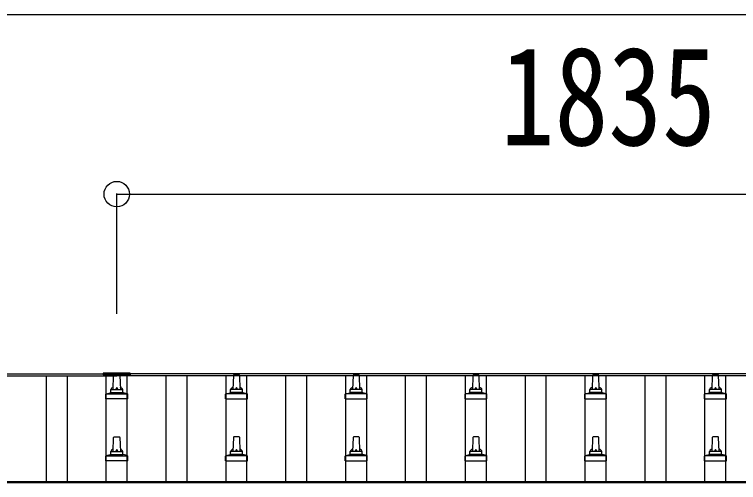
# Model space of a CAD drawing. Units: millimetres, scale not verified. Extents: x -21025 to 21025, y -14850 to 14850.
# Drawn here: x -9862 to -8653, y 2882 to 3664 of the extents above; entities that cross this region are included whole.
import ezdxf
from ezdxf.enums import TextEntityAlignment as Align

# ---------------------------------------------------------------- set-up
doc = ezdxf.new("R2010")
doc.units = ezdxf.units.MM
doc.header["$LTSCALE"] = 60
for name, color, linetype in [('0-5_YKK_13', 4, 'Continuous'), ('0-6_YKK_A1', 4, 'Continuous'), ('0-7_YKK_D', 6, 'Continuous')]:
    doc.layers.add(name, color=color, linetype=linetype)
doc.styles.add('ＭＳ ゴシック', font='')
doc.styles.get('ＭＳ ゴシック').set_extended_font_data('MS Gothic')

msp = doc.modelspace()

# ---------------------------------------------------------------- linework, layer by layer
at = {"layer": '0-5_YKK_13'}
for p, q in [((-9713.9, 3064.55), (-9713.9, 3061.7)), ((-9668.9, 3064.55), (-9713.9, 3064.55)), ((-9668.9, 3062.7), (-9713.9, 3062.7)), ((-9668.9, 3061.7), (-9713.9, 3061.7)), ((-9697.4, 3037.03), (-9696.67, 3060.56)), ((-9695.68, 3061.53), (-9687.13, 3061.53)), ((-9686.13, 3060.56), (-9685.4, 3037.03)), ((-9668.9, 3064.55), (-9668.9, 3061.7)), ((-9496.67, 3060.56), (-9497.4, 3037.03)), ((-9487.13, 3061.53), (-9495.68, 3061.53)), ((-9485.4, 3037.03), (-9486.13, 3060.56)), ((-9296.67, 3060.56), (-9297.4, 3037.03)), ((-9287.13, 3061.53), (-9295.68, 3061.53)), ((-9285.4, 3037.03), (-9286.13, 3060.56)), ((-9096.67, 3060.56), (-9097.4, 3037.03)), ((-9087.13, 3061.53), (-9095.68, 3061.53)), ((-9085.4, 3037.03), (-9086.13, 3060.56)), ((-8896.67, 3060.56), (-8897.4, 3037.03)), ((-8887.13, 3061.53), (-8895.68, 3061.53)), ((-8885.4, 3037.03), (-8886.13, 3060.56)), ((-8696.67, 3060.56), (-8697.4, 3037.03)), ((-8687.13, 3061.53), (-8695.68, 3061.53)), ((-8685.4, 3037.03), (-8686.13, 3060.56)), ((-9701.4, 3032.82), (-9701.4, 3037.03)), ((-9700.4, 3037.03), (-9682.4, 3037.03)), ((-9681.4, 3032.82), (-9681.4, 3037.03)), ((-9501.4, 3032.82), (-9501.4, 3037.03)), ((-9482.4, 3037.03), (-9500.4, 3037.03)), ((-9481.4, 3032.82), (-9481.4, 3037.03)), ((-9301.4, 3032.82), (-9301.4, 3037.03)), ((-9282.4, 3037.03), (-9300.4, 3037.03)), ((-9281.4, 3032.82), (-9281.4, 3037.03)), ((-9101.4, 3032.82), (-9101.4, 3037.03)), ((-9082.4, 3037.03), (-9100.4, 3037.03)), ((-9081.4, 3032.82), (-9081.4, 3037.03)), ((-8901.4, 3032.82), (-8901.4, 3037.03)), ((-8882.4, 3037.03), (-8900.4, 3037.03)), ((-8881.4, 3032.82), (-8881.4, 3037.03)), ((-8701.4, 3032.82), (-8701.4, 3037.03)), ((-8682.4, 3037.03), (-8700.4, 3037.03)), ((-8681.4, 3032.82), (-8681.4, 3037.03)), ((-9709.65, 3021.53), (-9709.65, 3029.25)), ((-9709.27, 3030.03), (-9673.53, 3030.03)), ((-9708.89, 3030.22), (-9702.17, 3031.85)), ((-9701.78, 3032.03), (-9681.02, 3032.03)), ((-9673.92, 3030.22), (-9680.64, 3031.85)), ((-9673.15, 3021.53), (-9673.15, 3029.25)), ((-9509.65, 3021.53), (-9509.65, 3029.25)), ((-9473.53, 3030.03), (-9509.27, 3030.03)), ((-9508.89, 3030.22), (-9502.17, 3031.85)), ((-9481.02, 3032.03), (-9501.78, 3032.03)), ((-9473.92, 3030.22), (-9480.64, 3031.85)), ((-9473.15, 3021.53), (-9473.15, 3029.25)), ((-9309.65, 3021.53), (-9309.65, 3029.25)), ((-9273.53, 3030.03), (-9309.27, 3030.03)), ((-9308.89, 3030.22), (-9302.17, 3031.85)), ((-9281.02, 3032.03), (-9301.78, 3032.03)), ((-9273.92, 3030.22), (-9280.64, 3031.85)), ((-9273.15, 3021.53), (-9273.15, 3029.25)), ((-9109.65, 3021.53), (-9109.65, 3029.25)), ((-9073.53, 3030.03), (-9109.27, 3030.03)), ((-9108.89, 3030.22), (-9102.17, 3031.85)), ((-9081.02, 3032.03), (-9101.78, 3032.03)), ((-9073.92, 3030.22), (-9080.64, 3031.85)), ((-9073.15, 3021.53), (-9073.15, 3029.25)), ((-8909.65, 3021.53), (-8909.65, 3029.25)), ((-8873.53, 3030.03), (-8909.27, 3030.03)), ((-8908.89, 3030.22), (-8902.17, 3031.85)), ((-8881.02, 3032.03), (-8901.78, 3032.03)), ((-8873.92, 3030.22), (-8880.64, 3031.85)), ((-8873.15, 3021.53), (-8873.15, 3029.25)), ((-8709.65, 3021.53), (-8709.65, 3029.25)), ((-8673.53, 3030.03), (-8709.27, 3030.03)), ((-8708.89, 3030.22), (-8702.17, 3031.85)), ((-8681.02, 3032.03), (-8701.78, 3032.03)), ((-8673.92, 3030.22), (-8680.64, 3031.85)), ((-8673.15, 3021.53), (-8673.15, 3029.25)), ((-9673.15, 3021.53), (-9709.65, 3021.53)), ((-9509.65, 3021.53), (-9473.15, 3021.53)), ((-9309.65, 3021.53), (-9273.15, 3021.53)), ((-9109.65, 3021.53), (-9073.15, 3021.53)), ((-8909.65, 3021.53), (-8873.15, 3021.53)), ((-8709.65, 3021.53), (-8673.15, 3021.53)), ((-9697.4, 2933.7), (-9696.67, 2957.22)), ((-9695.68, 2958.2), (-9687.13, 2958.2)), ((-9686.13, 2957.22), (-9685.4, 2933.7)), ((-9496.67, 2957.22), (-9497.4, 2933.7)), ((-9487.13, 2958.2), (-9495.68, 2958.2)), ((-9485.4, 2933.7), (-9486.13, 2957.22)), ((-9296.67, 2957.22), (-9297.4, 2933.7)), ((-9287.13, 2958.2), (-9295.68, 2958.2)), ((-9285.4, 2933.7), (-9286.13, 2957.22)), ((-9096.67, 2957.22), (-9097.4, 2933.7)), ((-9087.13, 2958.2), (-9095.68, 2958.2)), ((-9085.4, 2933.7), (-9086.13, 2957.22)), ((-8896.67, 2957.22), (-8897.4, 2933.7)), ((-8887.13, 2958.2), (-8895.68, 2958.2)), ((-8885.4, 2933.7), (-8886.13, 2957.22)), ((-8696.67, 2957.22), (-8697.4, 2933.7)), ((-8687.13, 2958.2), (-8695.68, 2958.2)), ((-8685.4, 2933.7), (-8686.13, 2957.22)), ((-9708.89, 2926.88), (-9702.17, 2928.51)), ((-9701.78, 2928.7), (-9681.02, 2928.7)), ((-9701.4, 2929.49), (-9701.4, 2933.7)), ((-9700.4, 2933.7), (-9682.4, 2933.7)), ((-9681.4, 2929.49), (-9681.4, 2933.7)), ((-9673.92, 2926.88), (-9680.64, 2928.51)), ((-9508.89, 2926.88), (-9502.17, 2928.51)), ((-9481.02, 2928.7), (-9501.78, 2928.7)), ((-9501.4, 2929.49), (-9501.4, 2933.7)), ((-9482.4, 2933.7), (-9500.4, 2933.7)), ((-9481.4, 2929.49), (-9481.4, 2933.7)), ((-9473.92, 2926.88), (-9480.64, 2928.51)), ((-9308.89, 2926.88), (-9302.17, 2928.51)), ((-9281.02, 2928.7), (-9301.78, 2928.7)), ((-9301.4, 2929.49), (-9301.4, 2933.7)), ((-9282.4, 2933.7), (-9300.4, 2933.7)), ((-9281.4, 2929.49), (-9281.4, 2933.7)), ((-9273.92, 2926.88), (-9280.64, 2928.51)), ((-9108.89, 2926.88), (-9102.17, 2928.51)), ((-9081.02, 2928.7), (-9101.78, 2928.7)), ((-9101.4, 2929.49), (-9101.4, 2933.7)), ((-9082.4, 2933.7), (-9100.4, 2933.7)), ((-9081.4, 2929.49), (-9081.4, 2933.7)), ((-9073.92, 2926.88), (-9080.64, 2928.51)), ((-8908.89, 2926.88), (-8902.17, 2928.51)), ((-8881.02, 2928.7), (-8901.78, 2928.7)), ((-8901.4, 2929.49), (-8901.4, 2933.7)), ((-8882.4, 2933.7), (-8900.4, 2933.7)), ((-8881.4, 2929.49), (-8881.4, 2933.7)), ((-8873.92, 2926.88), (-8880.64, 2928.51)), ((-8708.89, 2926.88), (-8702.17, 2928.51)), ((-8681.02, 2928.7), (-8701.78, 2928.7)), ((-8701.4, 2929.49), (-8701.4, 2933.7)), ((-8682.4, 2933.7), (-8700.4, 2933.7)), ((-8681.4, 2929.49), (-8681.4, 2933.7)), ((-8673.92, 2926.88), (-8680.64, 2928.51)), ((-9709.65, 2918.2), (-9709.65, 2925.91)), ((-9673.15, 2918.2), (-9709.65, 2918.2)), ((-9709.27, 2926.7), (-9673.53, 2926.7)), ((-9673.15, 2918.2), (-9673.15, 2925.91)), ((-9509.65, 2918.2), (-9509.65, 2925.91)), ((-9509.65, 2918.2), (-9473.15, 2918.2)), ((-9473.53, 2926.7), (-9509.27, 2926.7)), ((-9473.15, 2918.2), (-9473.15, 2925.91)), ((-9309.65, 2918.2), (-9309.65, 2925.91)), ((-9309.65, 2918.2), (-9273.15, 2918.2)), ((-9273.53, 2926.7), (-9309.27, 2926.7)), ((-9273.15, 2918.2), (-9273.15, 2925.91)), ((-9109.65, 2918.2), (-9109.65, 2925.91)), ((-9109.65, 2918.2), (-9073.15, 2918.2)), ((-9073.53, 2926.7), (-9109.27, 2926.7)), ((-9073.15, 2918.2), (-9073.15, 2925.91)), ((-8909.65, 2918.2), (-8909.65, 2925.91)), ((-8909.65, 2918.2), (-8873.15, 2918.2)), ((-8873.53, 2926.7), (-8909.27, 2926.7)), ((-8873.15, 2918.2), (-8873.15, 2925.91)), ((-8709.65, 2918.2), (-8709.65, 2925.91)), ((-8709.65, 2918.2), (-8673.15, 2918.2)), ((-8673.53, 2926.7), (-8709.27, 2926.7)), ((-8673.15, 2918.2), (-8673.15, 2925.91))]:
    msp.add_line(p, q, dxfattribs=at)
for centre, radius, start, end in [((-9695.68, 3060.53), 1, 90, 178.60509), ((-9687.13, 3060.53), 1, 1.39491, 90), ((-9495.68, 3060.53), 1, 90, 178.60509), ((-9487.13, 3060.53), 1, 1.39491, 90), ((-9295.68, 3060.53), 1, 90, 178.60509), ((-9287.13, 3060.53), 1, 1.39491, 90), ((-9095.68, 3060.53), 1, 90, 178.60509), ((-9087.13, 3060.53), 1, 1.39491, 90), ((-8895.68, 3060.53), 1, 90, 178.60509), ((-8887.13, 3060.53), 1, 1.39491, 90), ((-8695.68, 3060.53), 1, 90, 178.60509), ((-8687.13, 3060.53), 1, 1.39491, 90), ((-9697.32, 3036.4), 4.13, 90, 171.17633), ((-9700.4, 3036.03), 1, 90, 180), ((-9688.07, 3037.03), 4.83, 133.60282, 180), ((-9694.73, 3037.03), 4.83, 0, 46.39718), ((-9685.49, 3036.4), 4.13, 8.82367, 90), ((-9682.4, 3036.03), 1, 0, 90), ((-9497.32, 3036.4), 4.13, 90, 171.17633), ((-9500.4, 3036.03), 1, 90, 180), ((-9488.07, 3037.03), 4.83, 133.60282, 180), ((-9494.73, 3037.03), 4.83, 0, 46.39718), ((-9485.49, 3036.4), 4.13, 8.82367, 90), ((-9482.4, 3036.03), 1, 0, 90), ((-9297.32, 3036.4), 4.13, 90, 171.17633), ((-9300.4, 3036.03), 1, 90, 180), ((-9288.07, 3037.03), 4.83, 133.60282, 180), ((-9294.73, 3037.03), 4.83, 0, 46.39718), ((-9285.49, 3036.4), 4.13, 8.82367, 90), ((-9282.4, 3036.03), 1, 0, 90), ((-9097.32, 3036.4), 4.13, 90, 171.17633), ((-9100.4, 3036.03), 1, 90, 180), ((-9088.07, 3037.03), 4.83, 133.60282, 180), ((-9094.73, 3037.03), 4.83, 0, 46.39718), ((-9085.49, 3036.4), 4.13, 8.82367, 90), ((-9082.4, 3036.03), 1, 0, 90), ((-8897.32, 3036.4), 4.13, 90, 171.17633), ((-8900.4, 3036.03), 1, 90, 180), ((-8888.07, 3037.03), 4.83, 133.60282, 180), ((-8894.73, 3037.03), 4.83, 0, 46.39718), ((-8885.49, 3036.4), 4.13, 8.82367, 90), ((-8882.4, 3036.03), 1, 0, 90), ((-8697.32, 3036.4), 4.13, 90, 171.17633), ((-8700.4, 3036.03), 1, 90, 180), ((-8688.07, 3037.03), 4.83, 133.60282, 180), ((-8694.73, 3037.03), 4.83, 0, 46.39718), ((-8685.49, 3036.4), 4.13, 8.82367, 90), ((-8682.4, 3036.03), 1, 0, 90), ((-9708.65, 3029.25), 1, 103.62699, 180), ((-9702.4, 3032.82), 1, 283.62699, 0), ((-9680.4, 3032.82), 1, 180, 256.37301), ((-9674.15, 3029.25), 1, 0, 76.37301), ((-9508.65, 3029.25), 1, 103.62699, 180), ((-9502.4, 3032.82), 1, 283.62699, 0), ((-9480.4, 3032.82), 1, 180, 256.37301), ((-9474.15, 3029.25), 1, 0, 76.37301), ((-9308.65, 3029.25), 1, 103.62699, 180), ((-9302.4, 3032.82), 1, 283.62699, 0), ((-9280.4, 3032.82), 1, 180, 256.37301), ((-9274.15, 3029.25), 1, 0, 76.37301), ((-9108.65, 3029.25), 1, 103.62699, 180), ((-9102.4, 3032.82), 1, 283.62699, 0), ((-9080.4, 3032.82), 1, 180, 256.37301), ((-9074.15, 3029.25), 1, 0, 76.37301), ((-8908.65, 3029.25), 1, 103.62699, 180), ((-8902.4, 3032.82), 1, 283.62699, 0), ((-8880.4, 3032.82), 1, 180, 256.37301), ((-8874.15, 3029.25), 1, 0, 76.37301), ((-8708.65, 3029.25), 1, 103.62699, 180), ((-8702.4, 3032.82), 1, 283.62699, 0), ((-8680.4, 3032.82), 1, 180, 256.37301), ((-8674.15, 3029.25), 1, 0, 76.37301), ((-9695.68, 2957.2), 1, 90, 178.60509), ((-9687.13, 2957.2), 1, 1.39491, 90), ((-9495.68, 2957.2), 1, 90, 178.60509), ((-9487.13, 2957.2), 1, 1.39491, 90), ((-9295.68, 2957.2), 1, 90, 178.60509), ((-9287.13, 2957.2), 1, 1.39491, 90), ((-9095.68, 2957.2), 1, 90, 178.60509), ((-9087.13, 2957.2), 1, 1.39491, 90), ((-8895.68, 2957.2), 1, 90, 178.60509), ((-8887.13, 2957.2), 1, 1.39491, 90), ((-8695.68, 2957.2), 1, 90, 178.60509), ((-8687.13, 2957.2), 1, 1.39491, 90), ((-9708.65, 2925.91), 1, 103.62699, 180), ((-9702.4, 2929.49), 1, 283.62699, 0), ((-9697.32, 2933.07), 4.13, 90, 171.17633), ((-9700.4, 2932.7), 1, 90, 180), ((-9688.07, 2933.7), 4.83, 133.60282, 180), ((-9694.73, 2933.7), 4.83, 0, 46.39718), ((-9685.49, 2933.07), 4.13, 8.82367, 90), ((-9682.4, 2932.7), 1, 0, 90), ((-9680.4, 2929.49), 1, 180, 256.37301), ((-9674.15, 2925.91), 1, 0, 76.37301), ((-9508.65, 2925.91), 1, 103.62699, 180), ((-9502.4, 2929.49), 1, 283.62699, 0), ((-9497.32, 2933.07), 4.13, 90, 171.17633), ((-9500.4, 2932.7), 1, 90, 180), ((-9488.07, 2933.7), 4.83, 133.60282, 180), ((-9494.73, 2933.7), 4.83, 0, 46.39718), ((-9485.49, 2933.07), 4.13, 8.82367, 90), ((-9482.4, 2932.7), 1, 0, 90), ((-9480.4, 2929.49), 1, 180, 256.37301), ((-9474.15, 2925.91), 1, 0, 76.37301), ((-9308.65, 2925.91), 1, 103.62699, 180), ((-9302.4, 2929.49), 1, 283.62699, 0), ((-9297.32, 2933.07), 4.13, 90, 171.17633), ((-9300.4, 2932.7), 1, 90, 180), ((-9288.07, 2933.7), 4.83, 133.60282, 180), ((-9294.73, 2933.7), 4.83, 0, 46.39718), ((-9285.49, 2933.07), 4.13, 8.82367, 90), ((-9282.4, 2932.7), 1, 0, 90), ((-9280.4, 2929.49), 1, 180, 256.37301), ((-9274.15, 2925.91), 1, 0, 76.37301), ((-9108.65, 2925.91), 1, 103.62699, 180), ((-9102.4, 2929.49), 1, 283.62699, 0), ((-9097.32, 2933.07), 4.13, 90, 171.17633), ((-9100.4, 2932.7), 1, 90, 180), ((-9088.07, 2933.7), 4.83, 133.60282, 180), ((-9094.73, 2933.7), 4.83, 0, 46.39718), ((-9085.49, 2933.07), 4.13, 8.82367, 90), ((-9082.4, 2932.7), 1, 0, 90), ((-9080.4, 2929.49), 1, 180, 256.37301), ((-9074.15, 2925.91), 1, 0, 76.37301), ((-8908.65, 2925.91), 1, 103.62699, 180), ((-8902.4, 2929.49), 1, 283.62699, 0), ((-8897.32, 2933.07), 4.13, 90, 171.17633), ((-8900.4, 2932.7), 1, 90, 180), ((-8888.07, 2933.7), 4.83, 133.60282, 180), ((-8894.73, 2933.7), 4.83, 0, 46.39718), ((-8885.49, 2933.07), 4.13, 8.82367, 90), ((-8882.4, 2932.7), 1, 0, 90), ((-8880.4, 2929.49), 1, 180, 256.37301), ((-8874.15, 2925.91), 1, 0, 76.37301), ((-8708.65, 2925.91), 1, 103.62699, 180), ((-8702.4, 2929.49), 1, 283.62699, 0), ((-8697.32, 2933.07), 4.13, 90, 171.17633), ((-8700.4, 2932.7), 1, 90, 180), ((-8688.07, 2933.7), 4.83, 133.60282, 180), ((-8694.73, 2933.7), 4.83, 0, 46.39718), ((-8685.49, 2933.07), 4.13, 8.82367, 90), ((-8682.4, 2932.7), 1, 0, 90), ((-8680.4, 2929.49), 1, 180, 256.37301), ((-8674.15, 2925.91), 1, 0, 76.37301)]:
    msp.add_arc(centre, radius, start, end, dxfattribs=at)
at = {"layer": '0-6_YKK_A1'}
for p, q in [((-17514.4, 3063.55), (-9713.9, 3063.55)), ((-17514.4, 3059.96), (-9691.4, 3059.96)), ((-9808.9, 2883.51), (-9808.9, 3059.96)), ((-9773.9, 2883.51), (-9773.9, 3059.96)), ((-9708.9, 2883.51), (-9708.9, 3059.96)), ((-9691.4, 3061.7), (-9691.4, 3059.96)), ((-7868.4, 3059.96), (-9691.4, 3059.96)), ((-9673.9, 2883.51), (-9673.9, 3059.96)), ((-7868.4, 3063.55), (-9668.9, 3063.55)), ((-9608.9, 2883.51), (-9608.9, 3059.96)), ((-9573.9, 2883.51), (-9573.9, 3059.96)), ((-9508.9, 2883.51), (-9508.9, 3059.96)), ((-9473.9, 2883.51), (-9473.9, 3059.96)), ((-9408.9, 2883.51), (-9408.9, 3059.96)), ((-9373.9, 2883.51), (-9373.9, 3059.96)), ((-9308.9, 2883.51), (-9308.9, 3059.96)), ((-9273.9, 2883.51), (-9273.9, 3059.96)), ((-9208.9, 2883.51), (-9208.9, 3059.96)), ((-9173.9, 2883.51), (-9173.9, 3059.96)), ((-9108.9, 2883.51), (-9108.9, 3059.96)), ((-9073.9, 2883.51), (-9073.9, 3059.96)), ((-9008.9, 2883.51), (-9008.9, 3059.96)), ((-8973.9, 2883.51), (-8973.9, 3059.96)), ((-8908.9, 2883.51), (-8908.9, 3059.96)), ((-8873.9, 2883.51), (-8873.9, 3059.96)), ((-8808.9, 2883.51), (-8808.9, 3059.96)), ((-8773.9, 2883.51), (-8773.9, 3059.96)), ((-8708.9, 2883.51), (-8708.9, 3059.96)), ((-8673.9, 2883.51), (-8673.9, 3059.96)), ((-11481.4, 2883.51), (-7868.4, 2883.51)), ((-11481.4, 2881.95), (-7873.1, 2881.95))]:
    msp.add_line(p, q, dxfattribs=at)
at = {"layer": '0-7_YKK_D'}
for p, q in [((-17276.4, 3663.55), (-8106.4, 3663.55)), ((-9691.4, 3163.55), (-9691.4, 3364.55)), ((-9691.4, 3363.55), (-7856.4, 3363.55))]:
    msp.add_line(p, q, dxfattribs=at)
msp.add_circle((-9691.4, 3363.55), 21.25, dxfattribs=at)

# ---------------------------------------------------------------- texts
at = {"layer": '0-7_YKK_D', "style": 'ＭＳ ゴシック', "width": 0.8}
msp.add_text('1835', height=165, dxfattribs=at).set_placement((-9049.9, 3395.55), align=Align.BOTTOM_LEFT)

doc.saveas('drawing.dxf')
